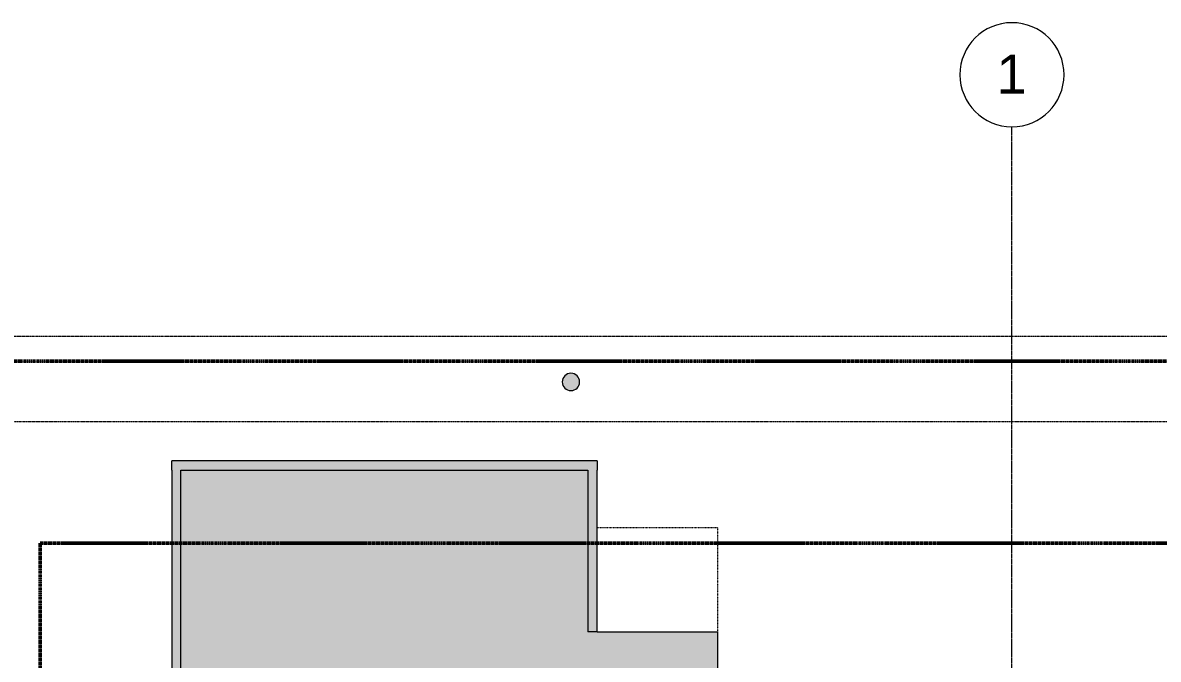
# Model space of a CAD drawing. Header units: inches. Extents: x -4218 to -1814, y 9706 to 12426.
# Drawn here: x -3938 to -3414, y 12131 to 12425 of the extents above; entities that cross this region are included whole.
import ezdxf

# ---------------------------------------------------------------- set-up
doc = ezdxf.new("R2010")
doc.units = ezdxf.units.IN
doc.header["$MEASUREMENT"] = 0
for name, pattern in [('Aligning Line 1_8_', [0.25, 0.125, -0.125]), ('Double Dash 3_8_', [1, 0.375, -0.125, 0.125, -0.125, 0.125, -0.125]), ('Grid Line 1_2_', [0.875, 0.5, -0.125, 0.125, -0.125]), ('Overhead 1_16_', [0.101562, 0.0625, -0.039062])]:
    doc.linetypes.add(name, pattern=pattern)
for name, color, linetype, lineweight in [('0-1', 7, 'Continuous', 5), ('0-2', 10, 'Continuous', 9), ('0-3', 147, 'Aligning Line 1_8_', 9), ('0-4', 165, 'Continuous', 5), ('A-FLOR-3', 31, 'Continuous', 13), ('A-FLOR-5', 250, 'Continuous', 13), ('A-WALL-1', 254, 'Continuous', 5), ('A-WALL-2', 250, 'Continuous', 13), ('C-PROP-LINE-1', 7, 'Double Dash 3_8_', 50), ('E-LITE-EQPM-1', 47, 'Continuous', 9), ('E-LITE-EQPM-2', 10, 'Continuous', 9), ('G-ANNO-SYMB-1', 147, 'Aligning Line 1_8_', 9), ('S-GRID-1', 1, 'Grid Line 1_2_', 9), ('S-GRID-IDEN', 1, 'Continuous', 9), ('S-GRID-IDEN-1', 147, 'Continuous', 9), ('S-STRS-MBND-1', 10, 'Overhead 1_16_', 9)]:
    doc.layers.add(name, color=color, linetype=linetype, lineweight=lineweight)
doc.styles.add('Arial', font='arial.ttf', dxfattribs={"height": 18})

# ---------------------------------------------------------------- blocks, each defined once
blk = doc.blocks.new('CTR - 1st Phase - Unit Layouts_rvt-1-RCP - BASEMENT')
at = {"layer": 'G-ANNO-SYMB-1'}
blk.add_line((-1910.94, 12240.75), (-4009.53, 12240.75), dxfattribs=at)
blk = doc.blocks.new('Pathway_Cooper_McGraw-Edison _BSC-BRC_Round - Pathway_Cooper_McGraw-Edison _BSC-BRC_Round-2028611-RCP - BASEMENT')
at = {"layer": 'E-LITE-EQPM-1'}
blk.add_hatch(color=256, dxfattribs=at).paths.add_polyline_path([(0, -4), (1.04, -3.86), (2, -3.46), (2.83, -2.83), (3.46, -2), (3.86, -1.04), (4, 0), (3.86, 1.04), (3.46, 2), (2.83, 2.83), (2, 3.46), (1.04, 3.86), (0, 4), (-1.04, 3.86), (-2, 3.46), (-2.83, 2.83), (-3.46, 2), (-3.88, 0.93), (-4, 0), (-3.86, -1.04), (-3.46, -2), (-2.83, -2.83), (-2, -3.46), (-1.04, -3.86)], flags=0)
at = {"layer": 'E-LITE-EQPM-2'}
for start, end in [(0, 180), (180, 360)]:
    blk.add_arc((0, 0), 4, start, end, dxfattribs=at)
blk = doc.blocks.new('Family - ___-1878357-RCP - BASEMENT')
at = {"layer": 'C-PROP-LINE-1'}
for p, q in [((-3989.61, 12268.69), (-1910.94, 12268.69)), ((-3929.52, 12184.69), (-3927.1, 9853.17)), ((-3929.52, 12184.69), (-1910.94, 12184.69))]:
    blk.add_line(p, q, dxfattribs=at)
blk = doc.blocks.new('Grid - Grid Head - Circle-50561-RCP - BASEMENT')
at = {"layer": 'S-GRID-IDEN-1'}
for start, end in [(360, 180), (180, 360)]:
    blk.add_arc((0, 0), 0.25, start, end, dxfattribs=at)
blk = doc.blocks.new('CTR - 1st Phase - Shell_rvt-1-RCP - BASEMENT')
at = {"layer": 'A-FLOR-3'}
h = blk.add_hatch(color=256, dxfattribs=at)
h.paths.add_polyline_path([(-3960.6, 9943.44), (-3831.32, 9943.44), (-3831.32, 10223.79), (-3885.92, 10223.79), (-3885.92, 10168.31), (-3885.85, 10168.31), (-3885.85, 10164.06), (-3960.6, 10164.06), (-3960.6, 10011.59)], flags=0)
h.paths.add_polyline_path([(-3885.92, 10818.99), (-3831.32, 10818.99), (-3831.32, 11005.11), (-3960.6, 11005.11), (-3960.6, 10878.71), (-3885.92, 10878.71), (-3885.92, 10832.29)], flags=0)
h.paths.add_polyline_path([(-3847.52, 12087.19), (-3831.32, 12087.19), (-3831.32, 12089.19), (-3617.12, 12089.19), (-3617.12, 12143.79), (-3676.85, 12143.79), (-3676.85, 12218.46), (-3864.6, 12218.46), (-3864.6, 12088.59), (-3847.52, 12088.59)], flags=0)
h.paths.add_polyline_path([(-3109.92, 12089.19), (-2640.32, 12089.19), (-2640.32, 12135.79), (-2722.72, 12135.79), (-2722.72, 12212.59), (-3052.32, 12212.59), (-3052.32, 12135.79), (-3109.92, 12135.79), (-3109.92, 12095.05)], flags=0)
h.paths.add_polyline_path([(-2369.12, 12089.19), (-2061.92, 12089.19), (-2061.92, 12124.69), (-2064.05, 12124.69), (-2064.05, 12218.46), (-2309.4, 12218.46), (-2309.4, 12143.79), (-2369.12, 12143.79), (-2369.12, 12119.25)], flags=0)
at = {"layer": 'A-WALL-1'}
for points in [[(-3676.85, 12218.46), (-3672.6, 12218.46), (-3672.6, 12222.71), (-3868.85, 12222.71), (-3868.85, 12218.46), (-3734.37, 12218.46)], [(-3864.6, 12084.34), (-3864.6, 12218.46), (-3868.85, 12218.46), (-3868.85, 12084.34), (-3866.72, 12084.34)], [(-3674.72, 12143.79), (-3672.6, 12143.79), (-3672.6, 12218.46), (-3676.85, 12218.46), (-3676.85, 12143.79)]]:
    blk.add_hatch(color=256, dxfattribs=at).paths.add_polyline_path(points, flags=0)
at = {"layer": 'A-FLOR-5'}
for p, q in [((-3672.6, 12143.79), (-3617.12, 12143.79)), ((-3617.12, 12143.79), (-3617.12, 12089.19))]:
    blk.add_line(p, q, dxfattribs=at)
at = {"layer": 'A-WALL-2'}
for p, q in [((-3672.6, 12222.71), (-3868.85, 12222.71)), ((-3868.85, 12218.46), (-3868.85, 12222.71)), ((-3868.85, 12218.46), (-3868.85, 12084.34)), ((-3864.6, 12218.46), (-3676.85, 12218.46)), ((-3864.6, 12088.59), (-3864.6, 12218.46)), ((-3676.85, 12218.46), (-3676.85, 12143.79)), ((-3672.6, 12222.71), (-3672.6, 12218.46)), ((-3672.6, 12143.79), (-3672.6, 12218.46)), ((-3672.6, 12143.79), (-3676.85, 12143.79))]:
    blk.add_line(p, q, dxfattribs=at)
at = {"layer": 'G-ANNO-SYMB-1'}
blk.add_line((-1926.95, 12280.06), (-4071.96, 12280.06), dxfattribs=at)
at = {"layer": 'S-GRID-1'}
blk.add_line((-3481.32, 9836.18), (-3481.32, 12376.79), dxfattribs=at)
at = {"layer": 'S-STRS-MBND-1'}
for q in [(-3672.6, 12191.79), (-3617.12, 12143.79)]:
    blk.add_line((-3617.12, 12191.79), q, dxfattribs=at)
at = {"layer": '0-2'}
blk.add_blockref('Pathway_Cooper_McGraw-Edison _BSC-BRC_Round - Pathway_Cooper_McGraw-Edison _BSC-BRC_Round-2028611-RCP - BASEMENT', (-3684.72, 12259.08), dxfattribs=at)
at = {"layer": '0-3'}
blk.add_blockref('Family - ___-1878357-RCP - BASEMENT', (0, 0), dxfattribs=at)
at = {"layer": '0-4', "xscale": 95.99999999999994, "yscale": 95.99999999999994, "zscale": 95.99999999999994}
blk.add_blockref('Grid - Grid Head - Circle-50561-RCP - BASEMENT', (-3481.32, 12400.79), dxfattribs=at)
at = {"layer": 'S-GRID-IDEN', "insert": (-3488.45, 12410.08), "char_height": 18, "width": 16.968, "attachment_point": 1, "style": 'Arial'}
blk.add_mtext('1', dxfattribs=at)

msp = doc.modelspace()

# ---------------------------------------------------------------- block references
at = {"layer": '0-1'}
for name in ['CTR - 1st Phase - Shell_rvt-1-RCP - BASEMENT', 'CTR - 1st Phase - Unit Layouts_rvt-1-RCP - BASEMENT']:
    msp.add_blockref(name, (0, 0), dxfattribs=at)

doc.saveas('drawing.dxf')
